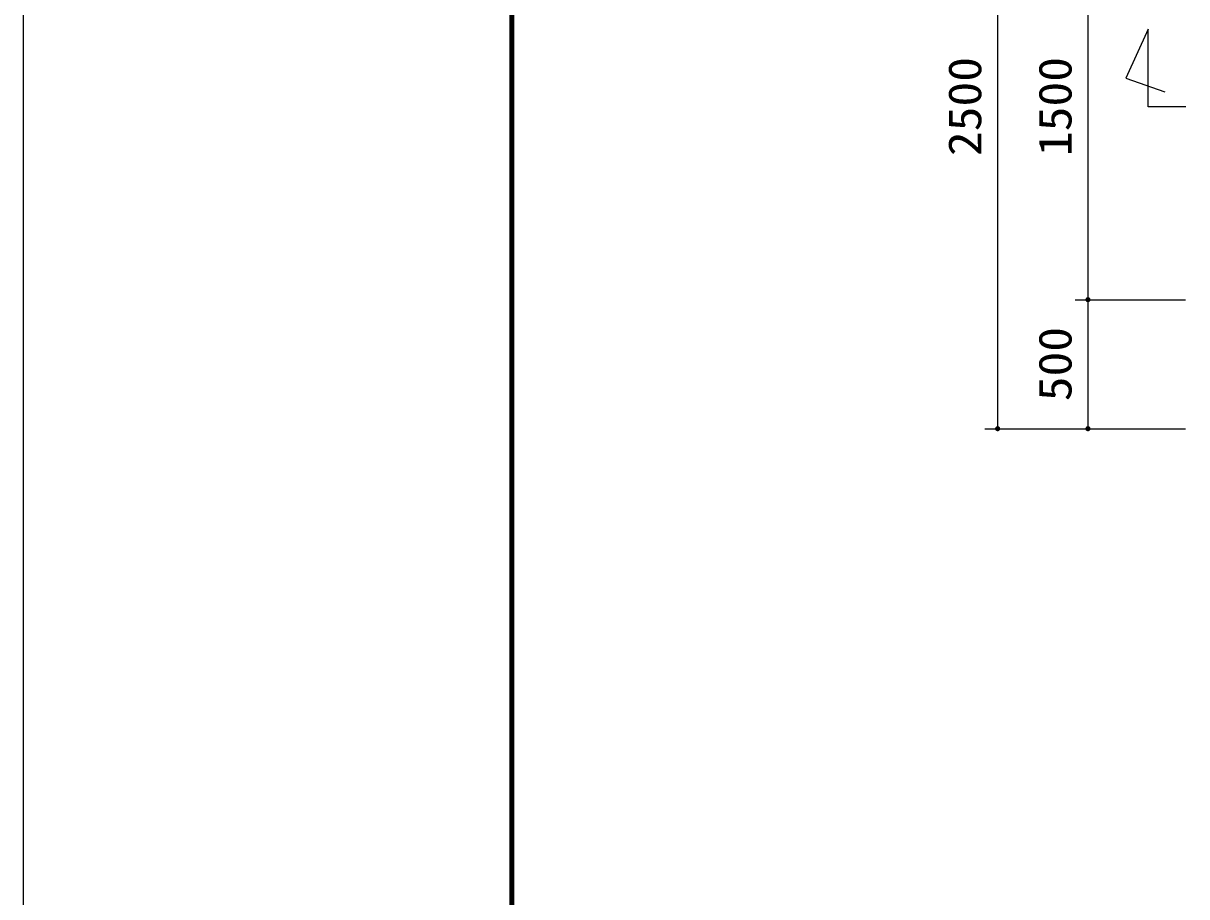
# Model space of a CAD drawing. Units: millimetres, scale not verified. Extents: x -14850 to 14850, y -10500 to 10500.
# Drawn here: x -14850 to -10340, y -2017 to 1368 of the extents above; entities that cross this region are included whole.
import ezdxf
from ezdxf.enums import TextEntityAlignment as Align

# ---------------------------------------------------------------- set-up
doc = ezdxf.new("R2010")
doc.units = ezdxf.units.MM
doc.header["$LTSCALE"] = 50
for name, color, linetype, lineweight in [('0-1_機器', 2, 'Continuous', 25), ('0-5_製作', 5, 'Continuous', 25), ('0-7_図面枠', 7, 'Continuous', 25), ('0-8_Axis_waku', 7, 'Continuous', 25)]:
    doc.layers.add(name, color=color, linetype=linetype, lineweight=lineweight)
doc.styles.add('ＭＳ ゴシック', font='')
doc.styles.get('ＭＳ ゴシック').set_extended_font_data('MS Gothic')

msp = doc.modelspace()

# ---------------------------------------------------------------- linework, layer by layer
at = {"layer": '0-1_機器', "color": 3}
for p, q in [((-10490.15, 1345.35), (-10576.66, 1155.01)), ((-10490.15, 1043.85), (-10490.15, 1345.35)), ((-10576.66, 1155.01), (-10425.27, 1103.11)), ((-10343.79, 1043.85), (-10490.15, 1043.85))]:
    msp.add_line(p, q, dxfattribs=at)
at = {"layer": '0-5_製作', "color": 2}
for p, q in [((-11073.29, 2297.05), (-11073.29, -202.95)), ((-10723.29, 1797.05), (-10723.29, 297.06)), ((-10773.29, 297.06), (-10345.28, 297.06)), ((-10723.29, 297.06), (-10723.29, -202.95)), ((-11123.29, -202.95), (-10345.28, -202.95))]:
    msp.add_line(p, q, dxfattribs=at)
at = {"layer": '0-5_製作'}
for points in [[(-10733.27, 297.68), (-10723.29, 297.06), (-10733.29, 297.06)], [(-10723.29, 297.06), (-10733.21, 295.8), (-10733.29, 297.06)], [(-10733.11, 298.93), (-10723.29, 297.06), (-10733.27, 297.68)], [(-10723.29, 297.06), (-10732.98, 294.57), (-10733.21, 295.8)], [(-10732.8, 300.15), (-10723.29, 297.06), (-10733.11, 298.93)], [(-10723.29, 297.06), (-10732.59, 293.37), (-10732.98, 294.57)], [(-10732.34, 301.31), (-10723.29, 297.06), (-10732.8, 300.15)], [(-10723.29, 297.06), (-10732.06, 292.24), (-10732.59, 293.37)], [(-10731.74, 302.41), (-10723.29, 297.06), (-10732.34, 301.31)], [(-10723.29, 297.06), (-10731.38, 291.18), (-10732.06, 292.24)], [(-10731, 303.43), (-10723.29, 297.06), (-10731.74, 302.41)], [(-10723.29, 297.06), (-10730.58, 290.21), (-10731.38, 291.18)], [(-10730.14, 304.35), (-10723.29, 297.06), (-10731, 303.43)], [(-10723.29, 297.06), (-10729.67, 289.35), (-10730.58, 290.21)], [(-10729.17, 305.15), (-10723.29, 297.06), (-10730.14, 304.35)], [(-10723.29, 297.06), (-10728.65, 288.61), (-10729.67, 289.35)], [(-10728.11, 305.82), (-10723.29, 297.06), (-10729.17, 305.15)], [(-10723.29, 297.06), (-10727.55, 288.01), (-10728.65, 288.61)], [(-10726.97, 306.35), (-10723.29, 297.06), (-10728.11, 305.82)], [(-10723.29, 297.06), (-10726.38, 287.54), (-10727.55, 288.01)], [(-10725.78, 306.74), (-10723.29, 297.06), (-10726.97, 306.35)], [(-10723.29, 297.06), (-10725.17, 287.23), (-10726.38, 287.54)], [(-10724.55, 306.98), (-10723.29, 297.06), (-10725.78, 306.74)], [(-10723.29, 297.06), (-10723.92, 287.08), (-10725.17, 287.23)], [(-10723.29, 307.06), (-10723.29, 297.06), (-10724.55, 306.98)], [(-10723.29, 297.06), (-10723.29, 287.06), (-10723.92, 287.08)], [(-10722.66, 307.04), (-10723.29, 297.06), (-10723.29, 307.06)], [(-10722.66, 307.04), (-10713.29, 297.06), (-10723.29, 297.06)], [(-10713.29, 297.06), (-10723.29, 287.06), (-10723.29, 297.06)], [(-10713.29, 297.06), (-10722.04, 287.13), (-10723.29, 287.06)], [(-10721.42, 306.88), (-10713.29, 297.06), (-10722.66, 307.04)], [(-10713.29, 297.06), (-10720.81, 287.37), (-10722.04, 287.13)], [(-10720.2, 306.57), (-10713.29, 297.06), (-10721.42, 306.88)], [(-10713.29, 297.06), (-10719.61, 287.76), (-10720.81, 287.37)], [(-10719.03, 306.1), (-10713.29, 297.06), (-10720.2, 306.57)], [(-10713.29, 297.06), (-10718.47, 288.29), (-10719.61, 287.76)], [(-10717.93, 305.5), (-10713.29, 297.06), (-10719.03, 306.1)], [(-10713.29, 297.06), (-10717.41, 288.97), (-10718.47, 288.29)], [(-10716.92, 304.76), (-10713.29, 297.06), (-10717.93, 305.5)], [(-10713.29, 297.06), (-10716.45, 289.77), (-10717.41, 288.97)], [(-10716, 303.9), (-10713.29, 297.06), (-10716.92, 304.76)], [(-10713.29, 297.06), (-10715.59, 290.68), (-10716.45, 289.77)], [(-10715.2, 302.93), (-10713.29, 297.06), (-10716, 303.9)], [(-10713.29, 297.06), (-10714.85, 291.7), (-10715.59, 290.68)], [(-10714.53, 301.87), (-10713.29, 297.06), (-10715.2, 302.93)], [(-10713.29, 297.06), (-10714.24, 292.8), (-10714.85, 291.7)], [(-10713.99, 300.74), (-10713.29, 297.06), (-10714.53, 301.87)], [(-10713.29, 297.06), (-10713.78, 293.97), (-10714.24, 292.8)], [(-10713.61, 299.54), (-10713.29, 297.06), (-10713.99, 300.74)], [(-10713.29, 297.06), (-10713.47, 295.18), (-10713.78, 293.97)], [(-10713.37, 298.31), (-10713.29, 297.06), (-10713.61, 299.54)], [(-10713.29, 297.06), (-10713.31, 296.43), (-10713.47, 295.18)], [(-11083.27, -202.32), (-11073.29, -202.95), (-11083.29, -202.95)], [(-11073.29, -202.95), (-11083.21, -204.2), (-11083.29, -202.95)], [(-11083.11, -201.07), (-11073.29, -202.95), (-11083.27, -202.32)], [(-11073.29, -202.95), (-11082.98, -205.43), (-11083.21, -204.2)], [(-11082.8, -199.86), (-11073.29, -202.95), (-11083.11, -201.07)], [(-11073.29, -202.95), (-11082.59, -206.63), (-11082.98, -205.43)], [(-11082.34, -198.69), (-11073.29, -202.95), (-11082.8, -199.86)], [(-11073.29, -202.95), (-11082.06, -207.76), (-11082.59, -206.63)], [(-11081.74, -197.59), (-11073.29, -202.95), (-11082.34, -198.69)], [(-11073.29, -202.95), (-11081.38, -208.82), (-11082.06, -207.76)], [(-11081, -196.57), (-11073.29, -202.95), (-11081.74, -197.59)], [(-11073.29, -202.95), (-11080.58, -209.79), (-11081.38, -208.82)], [(-11080.14, -195.66), (-11073.29, -202.95), (-11081, -196.57)], [(-11073.29, -202.95), (-11079.67, -210.65), (-11080.58, -209.79)], [(-11079.17, -194.86), (-11073.29, -202.95), (-11080.14, -195.66)], [(-11073.29, -202.95), (-11078.65, -211.39), (-11079.67, -210.65)], [(-11078.11, -194.18), (-11073.29, -202.95), (-11079.17, -194.86)], [(-11073.29, -202.95), (-11077.55, -211.99), (-11078.65, -211.39)], [(-11076.97, -193.65), (-11073.29, -202.95), (-11078.11, -194.18)], [(-11073.29, -202.95), (-11076.38, -212.46), (-11077.55, -211.99)], [(-11075.78, -193.26), (-11073.29, -202.95), (-11076.97, -193.65)], [(-11073.29, -202.95), (-11075.17, -212.77), (-11076.38, -212.46)], [(-11074.55, -193.02), (-11073.29, -202.95), (-11075.78, -193.26)], [(-11073.29, -202.95), (-11073.92, -212.93), (-11075.17, -212.77)], [(-11073.29, -192.95), (-11073.29, -202.95), (-11074.55, -193.02)], [(-11073.29, -202.95), (-11073.29, -212.95), (-11073.92, -212.93)], [(-11073.29, -192.95), (-11063.29, -202.95), (-11073.29, -202.95)], [(-11072.66, -192.97), (-11063.29, -202.95), (-11073.29, -192.95)], [(-11073.29, -202.95), (-11072.04, -212.87), (-11073.29, -212.95)], [(-11063.29, -202.95), (-11072.04, -212.87), (-11073.29, -202.95)], [(-11071.42, -193.12), (-11063.29, -202.95), (-11072.66, -192.97)], [(-11063.29, -202.95), (-11070.81, -212.63), (-11072.04, -212.87)], [(-11070.2, -193.43), (-11063.29, -202.95), (-11071.42, -193.12)], [(-11063.29, -202.95), (-11069.61, -212.24), (-11070.81, -212.63)], [(-11069.03, -193.9), (-11063.29, -202.95), (-11070.2, -193.43)], [(-11063.29, -202.95), (-11068.47, -211.71), (-11069.61, -212.24)], [(-11067.93, -194.5), (-11063.29, -202.95), (-11069.03, -193.9)], [(-11063.29, -202.95), (-11067.41, -211.04), (-11068.47, -211.71)], [(-11066.92, -195.24), (-11063.29, -202.95), (-11067.93, -194.5)], [(-11063.29, -202.95), (-11066.45, -210.23), (-11067.41, -211.04)], [(-11066, -196.1), (-11063.29, -202.95), (-11066.92, -195.24)], [(-11063.29, -202.95), (-11065.59, -209.32), (-11066.45, -210.23)], [(-11065.2, -197.07), (-11063.29, -202.95), (-11066, -196.1)], [(-11063.29, -202.95), (-11064.85, -208.3), (-11065.59, -209.32)], [(-11064.53, -198.13), (-11063.29, -202.95), (-11065.2, -197.07)], [(-11063.29, -202.95), (-11064.24, -207.2), (-11064.85, -208.3)], [(-11063.99, -199.26), (-11063.29, -202.95), (-11064.53, -198.13)], [(-11063.29, -202.95), (-11063.78, -206.04), (-11064.24, -207.2)], [(-11063.61, -200.46), (-11063.29, -202.95), (-11063.99, -199.26)], [(-11063.29, -202.95), (-11063.47, -204.82), (-11063.78, -206.04)], [(-11063.37, -201.69), (-11063.29, -202.95), (-11063.61, -200.46)], [(-11063.29, -202.95), (-11063.31, -203.57), (-11063.47, -204.82)], [(-10733.27, -202.32), (-10723.29, -202.95), (-10733.29, -202.95)], [(-10723.29, -202.95), (-10733.21, -204.2), (-10733.29, -202.95)], [(-10733.11, -201.07), (-10723.29, -202.95), (-10733.27, -202.32)], [(-10723.29, -202.95), (-10732.98, -205.43), (-10733.21, -204.2)], [(-10732.8, -199.86), (-10723.29, -202.95), (-10733.11, -201.07)], [(-10723.29, -202.95), (-10732.59, -206.63), (-10732.98, -205.43)], [(-10732.34, -198.69), (-10723.29, -202.95), (-10732.8, -199.86)], [(-10723.29, -202.95), (-10732.06, -207.76), (-10732.59, -206.63)], [(-10731.74, -197.59), (-10723.29, -202.95), (-10732.34, -198.69)], [(-10723.29, -202.95), (-10731.38, -208.82), (-10732.06, -207.76)], [(-10731, -196.57), (-10723.29, -202.95), (-10731.74, -197.59)], [(-10723.29, -202.95), (-10730.58, -209.79), (-10731.38, -208.82)], [(-10730.14, -195.66), (-10723.29, -202.95), (-10731, -196.57)], [(-10723.29, -202.95), (-10729.67, -210.65), (-10730.58, -209.79)], [(-10729.17, -194.86), (-10723.29, -202.95), (-10730.14, -195.66)], [(-10723.29, -202.95), (-10728.65, -211.39), (-10729.67, -210.65)], [(-10728.11, -194.18), (-10723.29, -202.95), (-10729.17, -194.86)], [(-10723.29, -202.95), (-10727.55, -211.99), (-10728.65, -211.39)], [(-10726.97, -193.65), (-10723.29, -202.95), (-10728.11, -194.18)], [(-10723.29, -202.95), (-10726.38, -212.46), (-10727.55, -211.99)], [(-10725.78, -193.26), (-10723.29, -202.95), (-10726.97, -193.65)], [(-10723.29, -202.95), (-10725.17, -212.77), (-10726.38, -212.46)], [(-10724.55, -193.02), (-10723.29, -202.95), (-10725.78, -193.26)], [(-10723.29, -202.95), (-10723.92, -212.93), (-10725.17, -212.77)], [(-10723.29, -192.95), (-10723.29, -202.95), (-10724.55, -193.02)], [(-10723.29, -202.95), (-10723.29, -212.95), (-10723.92, -212.93)], [(-10723.29, -192.95), (-10713.29, -202.95), (-10723.29, -202.95)], [(-10722.66, -192.97), (-10713.29, -202.95), (-10723.29, -192.95)], [(-10723.29, -202.95), (-10722.04, -212.87), (-10723.29, -212.95)], [(-10713.29, -202.95), (-10722.04, -212.87), (-10723.29, -202.95)], [(-10721.42, -193.12), (-10713.29, -202.95), (-10722.66, -192.97)], [(-10713.29, -202.95), (-10720.81, -212.63), (-10722.04, -212.87)], [(-10720.2, -193.43), (-10713.29, -202.95), (-10721.42, -193.12)], [(-10713.29, -202.95), (-10719.61, -212.24), (-10720.81, -212.63)], [(-10719.03, -193.9), (-10713.29, -202.95), (-10720.2, -193.43)], [(-10713.29, -202.95), (-10718.47, -211.71), (-10719.61, -212.24)], [(-10717.93, -194.5), (-10713.29, -202.95), (-10719.03, -193.9)], [(-10713.29, -202.95), (-10717.41, -211.04), (-10718.47, -211.71)], [(-10716.92, -195.24), (-10713.29, -202.95), (-10717.93, -194.5)], [(-10713.29, -202.95), (-10716.45, -210.23), (-10717.41, -211.04)], [(-10716, -196.1), (-10713.29, -202.95), (-10716.92, -195.24)], [(-10713.29, -202.95), (-10715.59, -209.32), (-10716.45, -210.23)], [(-10715.2, -197.07), (-10713.29, -202.95), (-10716, -196.1)], [(-10713.29, -202.95), (-10714.85, -208.3), (-10715.59, -209.32)], [(-10714.53, -198.13), (-10713.29, -202.95), (-10715.2, -197.07)], [(-10713.29, -202.95), (-10714.24, -207.2), (-10714.85, -208.3)], [(-10713.99, -199.26), (-10713.29, -202.95), (-10714.53, -198.13)], [(-10713.29, -202.95), (-10713.78, -206.04), (-10714.24, -207.2)], [(-10713.61, -200.46), (-10713.29, -202.95), (-10713.99, -199.26)], [(-10713.29, -202.95), (-10713.47, -204.82), (-10713.78, -206.04)], [(-10713.37, -201.69), (-10713.29, -202.95), (-10713.61, -200.46)], [(-10713.29, -202.95), (-10713.31, -203.57), (-10713.47, -204.82)]]:
    msp.add_solid(points, dxfattribs=at)
at = {"layer": '0-7_図面枠'}
msp.add_lwpolyline([(-14850, -10500), (14850, -10500), (14850, 10500), (-14850, 10500)], close=True, dxfattribs=at)
at = {"layer": '0-8_Axis_waku'}
for p, q in [((-12964, 9629), (-12964, -9679.01)), ((-12963, 9628), (-12963, -9678.01)), ((-12962, 9627), (-12962, -9677.01)), ((-12961, 9626), (-12961, -9676.01)), ((-12960, 9625), (-12960, -9675.01)), ((-12959, 9624), (-12959, -9674.01)), ((-12958, 9623), (-12958, -9673.01)), ((-12957, 9622), (-12957, -9672.01)), ((-12956, 9621), (-12956, -9671.01)), ((-12955, 9620), (-12955, -9670.01)), ((-12954, 9619), (-12954, -9669.01)), ((-12953, 9618), (-12953, -9668.01)), ((-12952, 9617), (-12952, -9667.01)), ((-12951, 9616), (-12951, -9666.01)), ((-12950, 9615), (-12950, -9665))]:
    msp.add_line(p, q, dxfattribs=at)

# ---------------------------------------------------------------- texts
at = {"layer": '0-5_製作', "color": 4, "style": 'ＭＳ ゴシック', "width": 1.1}
for s, p in [('2500', (-11098.29, 853.3)), ('1500', (-10748.29, 853.31)), ('500', (-10748.29, -96.69))]:
    msp.add_text(s, height=128.4, rotation=90, dxfattribs=at).set_placement(p, align=Align.BOTTOM_LEFT)

doc.saveas('drawing.dxf')
